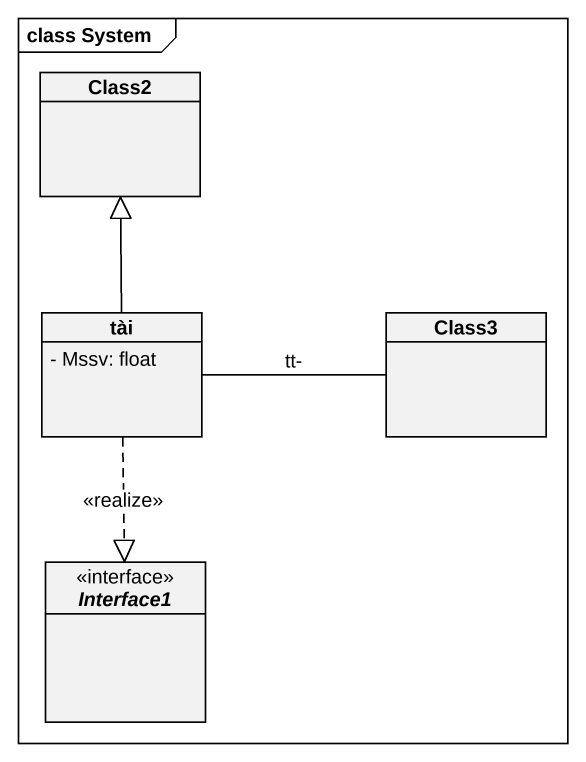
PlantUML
@startuml
mainframe class System
hide circle
hide empty members
skinparam classAttributeIconSize 0
class Class2
class tài {
  - Mssv: float
}
class Class3
interface Interface1 <<interface>>
tài -up-|> Class2
tài -right- Class3 : tt-
tài ..|> Interface1 : <<realize>>
@enduml
